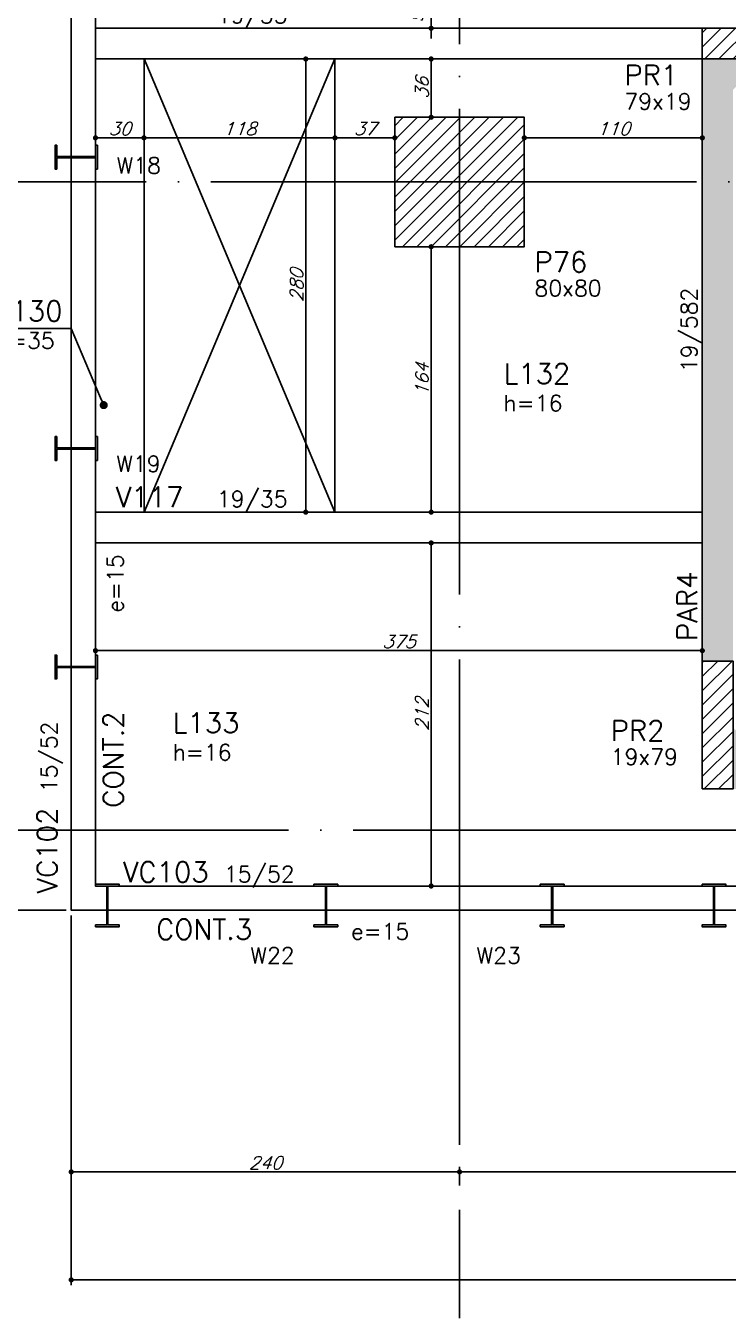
# Model space of a CAD drawing. Extents: x -4172 to 5482, y -2094 to 2406.
# Drawn here: x -3568 to -3134, y -1187 to -388 of the extents above; entities that cross this region are included whole.
import ezdxf
from ezdxf import colors
from ezdxf.entities.mleader import LeaderData, LeaderLine
from ezdxf.enums import TextEntityAlignment as Align
from ezdxf.math import Vec2, Vec3

# ---------------------------------------------------------------- set-up
doc = ezdxf.new("R2010")
doc.units = 0
doc.header["$LTSCALE"] = 50
doc.header["$MEASUREMENT"] = 0
doc.linetypes.add('EIXO', pattern=[6.8, 6, -0.4, 0, -0.4])
doc.layers.get('0').update_dxf_attribs({"linetype": 'CONTINUOUS'})
doc.layers.get('DEFPOINTS').update_dxf_attribs({"linetype": 'CONTINUOUS'})
for name, color, linetype in [('F-AUX-RED', 1, 'CONTINUOUS'), ('F-COTAS', 106, 'CONTINUOUS'), ('F-EIXO', 12, 'EIXO'), ('F-LAJES', 3, 'CONTINUOUS'), ('F-LAJES-DIM', 2, 'CONTINUOUS'), ('F-LAJES-NOME', 4, 'CONTINUOUS'), ('F-PARC-DIM', 2, 'CONTINUOUS'), ('F-PARC-NOME', 4, 'CONTINUOUS'), ('F-PERFIL - W310x52', 4, 'CONTINUOUS'), ('F-PERFIL- W250x38.5', 4, 'CONTINUOUS'), ('F-PILARES-DIM', 172, 'CONTINUOUS'), ('F-PILARES-HACH', 174, 'CONTINUOUS'), ('F-PILARES-NOME', 170, 'CONTINUOUS'), ('F-PILARES-S', 170, 'CONTINUOUS'), ('F-SOLIDO-VIGAS', 252, 'CONTINUOUS'), ('F-TEXTO', 6, 'CONTINUOUS'), ('F-VIGAS', 3, 'CONTINUOUS'), ('F-VIGAS-DIM', 2, 'CONTINUOUS'), ('F-VIGAS-NOME', 4, 'CONTINUOUS'), ('F-VÃO', 1, 'CONTINUOUS')]:
    doc.layers.add(name, color=color, linetype=linetype)
doc.styles.add('CP-TEXT-INCL', font='romans.shx', dxfattribs={"oblique": 20})
doc.styles.add('MCP', font='romans.shx')
doc.styles.add('ROMANS', font='romans.shx')
doc.styles.get("Standard").update_dxf_attribs({"font": 'ROMANS.SHX'})
doc.dimstyles.new('CP-COTAS-50', dxfattribs={"dimscale": 0.64, "dimtxt": 12.5, "dimasz": 5, "dimexe": 5, "dimexo": 5, "dimgap": 2.5, "dimtad": 1, "dimdec": 1, "dimdsep": 46, "dimtxsty": 'CP-TEXT-INCL', "dimblk1": 'DOT', "dimblk2": 'DOT', "dimsah": 1, "dimcen": 9, "dimclrd": 256, "dimclre": 256, "dimclrt": 256, "dimadec": 0, "dimazin": 0, "dimtfac": 1, "dimtdec": 1, "dimtmove": 2, "dimatfit": 3, "dimldrblk": 'DOT', "dimfxl": 0, "dimtolj": 1, "dimarcsym": 0})

# ---------------------------------------------------------------- blocks, each defined once
blk = doc.blocks.new('*U4')
at = {"layer": 'F-EIXO'}
blk.add_line((0, 0), (7197, 0), dxfattribs=at)
at = {"layer": 'F-TEXTO', "style": 'ROMANS'}
blk.add_attdef('EIXO', text='', height=17.5, dxfattribs=at).set_placement((-28.2072, 0), align=Align.MIDDLE_CENTER)
blk = doc.blocks.new('*U5')
at = {"layer": 'F-EIXO'}
blk.add_line((0, 0), (7285, 0), dxfattribs=at)
at = {"layer": 'F-TEXTO', "style": 'ROMANS'}
blk.add_attdef('EIXO', text='', height=17.5, dxfattribs=at).set_placement((-28.2072, 0), align=Align.MIDDLE_CENTER)
blk = doc.blocks.new('*U9')
at = {"layer": 'F-EIXO'}
blk.add_line((0, 0), (0, -3127.88), dxfattribs=at)
at = {"layer": 'F-TEXTO', "style": 'ROMANS'}
blk.add_attdef('EIXO', text='', height=17.5, rotation=360, dxfattribs=at).set_placement((0, 28.21), align=Align.MIDDLE_CENTER)
blk = doc.blocks.new('_DOT')
at = {"color": 0, "linetype": 'ByBlock'}
blk.add_line((-0.5, 0), (-1, 0), dxfattribs=at)
at = {"color": 0, "linetype": 'ByBlock', "const_width": 0.5}
blk.add_lwpolyline([(-0.25, 0, 1), (0.25, 0, 1)], format="xyb", close=True, dxfattribs=at)
blk = doc.blocks.new('*D46')
at = {"layer": 'DEFPOINTS', "color": 0, "linetype": 'Continuous', "transparency": 16777216}
for p in [(-3540, -934.5), (3264.5, -934.5), (3264.5, -1162.87)]:
    blk.add_point(p, dxfattribs=at)
at = {"layer": 'F-COTAS', "linetype": 'Continuous', "lineweight": -2, "transparency": 16777216}
for p, q in [((-3540, -937.7), (-3540, -1166.07)), ((3264.5, -937.7), (3264.5, -1166.07)), ((-3536.8, -1162.87), (3261.3, -1162.87))]:
    blk.add_line(p, q, dxfattribs=at)
at = {"layer": 'F-COTAS', "linetype": 'Continuous', "lineweight": -2, "transparency": 16777216, "xscale": 3.2, "yscale": 3.2, "zscale": 3.2, "rotation": 180}
blk.add_blockref('_DOT', (-3540, -1162.87), dxfattribs=at)
at = {"layer": 'F-COTAS', "linetype": 'Continuous', "lineweight": -2, "transparency": 16777216, "xscale": 3.2, "yscale": 3.2, "zscale": 3.2}
blk.add_blockref('_DOT', (3264.5, -1162.87), dxfattribs=at)
at = {"layer": 'F-COTAS', "linetype": 'Continuous', "transparency": 16777216, "insert": (-137.75, -1157.27), "char_height": 8, "attachment_point": 5, "style": 'CP-TEXT-INCL'}
blk.add_mtext('\\A1;6804.5', dxfattribs=at)
blk = doc.blocks.new('*D67')
at = {"layer": 'DEFPOINTS', "color": 0, "linetype": 'Continuous', "transparency": 16777216}
for p in [(-3300, -1096.15), (-3300, -1107.81), (-2620, -1107.81)]:
    blk.add_point(p, dxfattribs=at)
at = {"layer": 'F-COTAS', "linetype": 'Continuous', "lineweight": -2, "transparency": 16777216}
for p, q in [((-3300, -1104.61), (-3300, -1092.95)), ((-2620, -1104.61), (-2620, -1092.95)), ((-2623.2, -1096.15), (-3296.8, -1096.15))]:
    blk.add_line(p, q, dxfattribs=at)
at = {"layer": 'F-COTAS', "linetype": 'Continuous', "lineweight": -2, "transparency": 16777216, "xscale": 3.2, "yscale": 3.2, "zscale": 3.2, "rotation": 180}
blk.add_blockref('_DOT', (-3300, -1096.15), dxfattribs=at)
at = {"layer": 'F-COTAS', "linetype": 'Continuous', "lineweight": -2, "transparency": 16777216, "xscale": 3.2, "yscale": 3.2, "zscale": 3.2}
blk.add_blockref('_DOT', (-2620, -1096.15), dxfattribs=at)
at = {"layer": 'F-COTAS', "linetype": 'Continuous', "transparency": 16777216, "insert": (-2960, -1090.55), "char_height": 8, "attachment_point": 5, "style": 'CP-TEXT-INCL'}
blk.add_mtext('\\A1;680', dxfattribs=at)
blk = doc.blocks.new('*D68')
at = {"layer": 'DEFPOINTS', "color": 0, "linetype": 'Continuous', "transparency": 16777216}
for p in [(-3540, -934.5), (-3540, -1096.15), (-3300, -1107.81)]:
    blk.add_point(p, dxfattribs=at)
at = {"layer": 'F-COTAS', "linetype": 'Continuous', "lineweight": -2, "transparency": 16777216}
for p, q in [((-3540, -937.7), (-3540, -1099.35)), ((-3300, -1104.61), (-3300, -1092.95)), ((-3303.2, -1096.15), (-3536.8, -1096.15))]:
    blk.add_line(p, q, dxfattribs=at)
at = {"layer": 'F-COTAS', "linetype": 'Continuous', "lineweight": -2, "transparency": 16777216, "xscale": 3.2, "yscale": 3.2, "zscale": 3.2, "rotation": 180}
blk.add_blockref('_DOT', (-3540, -1096.15), dxfattribs=at)
at = {"layer": 'F-COTAS', "linetype": 'Continuous', "lineweight": -2, "transparency": 16777216, "xscale": 3.2, "yscale": 3.2, "zscale": 3.2}
blk.add_blockref('_DOT', (-3300, -1096.15), dxfattribs=at)
at = {"layer": 'F-COTAS', "linetype": 'Continuous', "transparency": 16777216, "insert": (-3420, -1090.55), "char_height": 8, "attachment_point": 5, "style": 'CP-TEXT-INCL'}
blk.add_mtext('\\A1;240', dxfattribs=at)
blk = doc.blocks.new('*D104')
at = {"layer": 'DEFPOINTS', "color": 0, "linetype": 'Continuous', "transparency": 16777216}
for p in [(-3641.38, 1664.5), (-3305.7, 1664.5), (-3540, -934.5)]:
    blk.add_point(p, dxfattribs=at)
at = {"layer": 'F-COTAS', "linetype": 'Continuous', "lineweight": -2, "transparency": 16777216}
for p, q in [((-3308.9, 1664.5), (-3644.58, 1664.5)), ((-3641.38, -931.3), (-3641.38, 1661.3)), ((-3543.2, -934.5), (-3644.58, -934.5))]:
    blk.add_line(p, q, dxfattribs=at)
at = {"layer": 'F-COTAS', "linetype": 'Continuous', "lineweight": -2, "transparency": 16777216, "xscale": 3.2, "yscale": 3.2, "zscale": 3.2}
for p, rotation in [((-3641.38, 1664.5), 90), ((-3641.38, -934.5), 270)]:
    blk.add_blockref('_DOT', p, dxfattribs=dict(at, rotation=rotation))
at = {"layer": 'F-COTAS', "linetype": 'Continuous', "transparency": 16777216, "insert": (-3646.98, 365), "char_height": 8, "attachment_point": 5, "rotation": 90, "style": 'CP-TEXT-INCL'}
blk.add_mtext('\\A1;2599', dxfattribs=at)
blk = doc.blocks.new('*D105')
at = {"layer": 'DEFPOINTS', "color": 0, "linetype": 'Continuous', "transparency": 16777216}
for p in [(-3606.31, -885), (-3587.64, -885), (-3540, -934.5)]:
    blk.add_point(p, dxfattribs=at)
at = {"layer": 'F-COTAS', "linetype": 'Continuous', "lineweight": -2, "transparency": 16777216}
for p, q in [((-3590.84, -885), (-3609.51, -885)), ((-3606.31, -931.3), (-3606.31, -888.2)), ((-3543.2, -934.5), (-3609.51, -934.5))]:
    blk.add_line(p, q, dxfattribs=at)
at = {"layer": 'F-COTAS', "linetype": 'Continuous', "lineweight": -2, "transparency": 16777216, "xscale": 3.2, "yscale": 3.2, "zscale": 3.2}
for p, rotation in [((-3606.31, -885), 90), ((-3606.31, -934.5), 270)]:
    blk.add_blockref('_DOT', p, dxfattribs=dict(at, rotation=rotation))
at = {"layer": 'F-COTAS', "linetype": 'Continuous', "transparency": 16777216, "insert": (-3611.91, -909.75), "char_height": 8, "attachment_point": 5, "rotation": 90, "style": 'CP-TEXT-INCL'}
blk.add_mtext('\\A1;49.5', dxfattribs=at)
blk = doc.blocks.new('*D378')
at = {"layer": 'DEFPOINTS', "color": 0, "linetype": 'Continuous', "transparency": 16777216}
for p in [(-3525, -455.23), (-3495, -455.23), (-3495, -457.22)]:
    blk.add_point(p, dxfattribs=at)
at = {"layer": 'F-COTAS', "linetype": 'Continuous', "lineweight": -2, "transparency": 16777216}
for p, q in [((-3525, -458.43), (-3525, -460.42)), ((-3521.8, -457.22), (-3498.2, -457.22)), ((-3495, -458.43), (-3495, -460.42))]:
    blk.add_line(p, q, dxfattribs=at)
at = {"layer": 'F-COTAS', "linetype": 'Continuous', "lineweight": -2, "transparency": 16777216, "xscale": 3.2, "yscale": 3.2, "zscale": 3.2, "rotation": 180}
blk.add_blockref('_DOT', (-3525, -457.22), dxfattribs=at)
at = {"layer": 'F-COTAS', "linetype": 'Continuous', "lineweight": -2, "transparency": 16777216, "xscale": 3.2, "yscale": 3.2, "zscale": 3.2}
blk.add_blockref('_DOT', (-3495, -457.22), dxfattribs=at)
at = {"layer": 'F-COTAS', "linetype": 'Continuous', "transparency": 16777216, "insert": (-3510, -451.62), "char_height": 8, "attachment_point": 5, "style": 'CP-TEXT-INCL'}
blk.add_mtext('\\A1;30', dxfattribs=at)
blk = doc.blocks.new('*D379')
at = {"layer": 'DEFPOINTS', "color": 0, "linetype": 'Continuous', "transparency": 16777216}
for p in [(-3377, -457.22), (-3495, -464.18), (-3377, -464.18)]:
    blk.add_point(p, dxfattribs=at)
at = {"layer": 'F-COTAS', "linetype": 'Continuous', "lineweight": -2, "transparency": 16777216}
for p, q in [((-3495, -460.98), (-3495, -454.02)), ((-3377, -460.98), (-3377, -454.02)), ((-3491.8, -457.22), (-3380.2, -457.22))]:
    blk.add_line(p, q, dxfattribs=at)
at = {"layer": 'F-COTAS', "linetype": 'Continuous', "lineweight": -2, "transparency": 16777216, "xscale": 3.2, "yscale": 3.2, "zscale": 3.2, "rotation": 180}
blk.add_blockref('_DOT', (-3495, -457.22), dxfattribs=at)
at = {"layer": 'F-COTAS', "linetype": 'Continuous', "lineweight": -2, "transparency": 16777216, "xscale": 3.2, "yscale": 3.2, "zscale": 3.2}
blk.add_blockref('_DOT', (-3377, -457.22), dxfattribs=at)
at = {"layer": 'F-COTAS', "linetype": 'Continuous', "transparency": 16777216, "insert": (-3436, -451.62), "char_height": 8, "attachment_point": 5, "style": 'CP-TEXT-INCL'}
blk.add_mtext('\\A1;118', dxfattribs=at)
blk = doc.blocks.new('*D380')
at = {"layer": 'DEFPOINTS', "color": 0, "linetype": 'Continuous', "transparency": 16777216}
for p in [(-3340, -457.22), (-3377, -464.84), (-3340, -464.84)]:
    blk.add_point(p, dxfattribs=at)
at = {"layer": 'F-COTAS', "linetype": 'Continuous', "lineweight": -2, "transparency": 16777216}
for p, q in [((-3377, -461.64), (-3377, -454.02)), ((-3340, -461.64), (-3340, -454.02)), ((-3373.8, -457.22), (-3343.2, -457.22))]:
    blk.add_line(p, q, dxfattribs=at)
at = {"layer": 'F-COTAS', "linetype": 'Continuous', "lineweight": -2, "transparency": 16777216, "xscale": 3.2, "yscale": 3.2, "zscale": 3.2, "rotation": 180}
blk.add_blockref('_DOT', (-3377, -457.22), dxfattribs=at)
at = {"layer": 'F-COTAS', "linetype": 'Continuous', "lineweight": -2, "transparency": 16777216, "xscale": 3.2, "yscale": 3.2, "zscale": 3.2}
blk.add_blockref('_DOT', (-3340, -457.22), dxfattribs=at)
at = {"layer": 'F-COTAS', "linetype": 'Continuous', "transparency": 16777216, "insert": (-3358.5, -451.62), "char_height": 8, "attachment_point": 5, "style": 'CP-TEXT-INCL'}
blk.add_mtext('\\A1;37', dxfattribs=at)
blk = doc.blocks.new('*D381')
at = {"layer": 'DEFPOINTS', "color": 0, "linetype": 'Continuous', "transparency": 16777216}
for p in [(-3260, -460.52), (-3150, -457.22), (-3150, -460.52)]:
    blk.add_point(p, dxfattribs=at)
at = {"layer": 'F-COTAS', "linetype": 'Continuous', "lineweight": -2, "transparency": 16777216}
for p, q in [((-3260, -457.32), (-3260, -454.02)), ((-3150, -457.32), (-3150, -454.02)), ((-3256.8, -457.22), (-3153.2, -457.22))]:
    blk.add_line(p, q, dxfattribs=at)
at = {"layer": 'F-COTAS', "linetype": 'Continuous', "lineweight": -2, "transparency": 16777216, "xscale": 3.2, "yscale": 3.2, "zscale": 3.2, "rotation": 180}
blk.add_blockref('_DOT', (-3260, -457.22), dxfattribs=at)
at = {"layer": 'F-COTAS', "linetype": 'Continuous', "lineweight": -2, "transparency": 16777216, "xscale": 3.2, "yscale": 3.2, "zscale": 3.2}
blk.add_blockref('_DOT', (-3150, -457.22), dxfattribs=at)
at = {"layer": 'F-COTAS', "linetype": 'Continuous', "transparency": 16777216, "insert": (-3205, -451.62), "char_height": 8, "attachment_point": 5, "style": 'CP-TEXT-INCL'}
blk.add_mtext('\\A1;110', dxfattribs=at)
blk = doc.blocks.new('*D389')
at = {"layer": 'DEFPOINTS', "color": 0, "linetype": 'Continuous', "transparency": 16777216}
for p in [(-3313.15, -524.5), (-3317.55, -688.5), (-3313.15, -688.5)]:
    blk.add_point(p, dxfattribs=at)
at = {"layer": 'F-COTAS', "linetype": 'Continuous', "lineweight": -2, "transparency": 16777216}
for p, q in [((-3316.35, -524.5), (-3320.75, -524.5)), ((-3317.55, -527.7), (-3317.55, -685.3)), ((-3316.35, -688.5), (-3320.75, -688.5))]:
    blk.add_line(p, q, dxfattribs=at)
at = {"layer": 'F-COTAS', "linetype": 'Continuous', "lineweight": -2, "transparency": 16777216, "xscale": 3.2, "yscale": 3.2, "zscale": 3.2}
for p, rotation in [((-3317.55, -524.5), 90), ((-3317.55, -688.5), 270)]:
    blk.add_blockref('_DOT', p, dxfattribs=dict(at, rotation=rotation))
at = {"layer": 'F-COTAS', "linetype": 'Continuous', "transparency": 16777216, "insert": (-3323.15, -606.5), "char_height": 8, "attachment_point": 5, "rotation": 90, "style": 'CP-TEXT-INCL'}
blk.add_mtext('\\A1;164', dxfattribs=at)
blk = doc.blocks.new('*D390')
at = {"layer": 'DEFPOINTS', "color": 0, "linetype": 'Continuous', "transparency": 16777216}
for p in [(-3311.41, -408.5), (-3317.55, -444.5), (-3311.41, -444.5)]:
    blk.add_point(p, dxfattribs=at)
at = {"layer": 'F-COTAS', "linetype": 'Continuous', "lineweight": -2, "transparency": 16777216}
for p, q in [((-3314.61, -408.5), (-3320.75, -408.5)), ((-3317.55, -411.7), (-3317.55, -441.3)), ((-3314.61, -444.5), (-3320.75, -444.5))]:
    blk.add_line(p, q, dxfattribs=at)
at = {"layer": 'F-COTAS', "linetype": 'Continuous', "lineweight": -2, "transparency": 16777216, "xscale": 3.2, "yscale": 3.2, "zscale": 3.2}
for p, rotation in [((-3317.55, -408.5), 90), ((-3317.55, -444.5), 270)]:
    blk.add_blockref('_DOT', p, dxfattribs=dict(at, rotation=rotation))
at = {"layer": 'F-COTAS', "linetype": 'Continuous', "transparency": 16777216, "insert": (-3323.15, -426.5), "char_height": 8, "attachment_point": 5, "rotation": 90, "style": 'CP-TEXT-INCL'}
blk.add_mtext('\\A1;36', dxfattribs=at)
blk = doc.blocks.new('*D391')
at = {"layer": 'DEFPOINTS', "color": 0, "linetype": 'Continuous', "transparency": 16777216}
for p in [(-3308.64, -380), (-3317.55, -389.5), (-3308.64, -389.5)]:
    blk.add_point(p, dxfattribs=at)
at = {"layer": 'F-COTAS', "linetype": 'Continuous', "lineweight": -2, "transparency": 16777216}
for p, q in [((-3317.55, -376.8), (-3317.55, -373.6)), ((-3311.84, -380), (-3320.75, -380)), ((-3317.55, -380), (-3317.55, -389.5)), ((-3311.84, -389.5), (-3320.75, -389.5)), ((-3317.55, -392.7), (-3317.55, -395.9))]:
    blk.add_line(p, q, dxfattribs=at)
at = {"layer": 'F-COTAS', "linetype": 'Continuous', "lineweight": -2, "transparency": 16777216, "xscale": 3.2, "yscale": 3.2, "zscale": 3.2}
for p, rotation in [((-3317.55, -380), 270), ((-3317.55, -389.5), 90)]:
    blk.add_blockref('_DOT', p, dxfattribs=dict(at, rotation=rotation))
at = {"layer": 'F-COTAS', "linetype": 'Continuous', "transparency": 16777216, "insert": (-3326.82, -377.72), "char_height": 8, "attachment_point": 5, "rotation": 90, "style": 'CP-TEXT-INCL'}
blk.add_mtext('\\A1;9.5', dxfattribs=at)
blk = doc.blocks.new('*D392')
at = {"layer": 'DEFPOINTS', "color": 0, "linetype": 'Continuous', "transparency": 16777216}
for p in [(-3317.55, -707.5), (-3315.15, -707.5), (-3315.15, -919.5)]:
    blk.add_point(p, dxfattribs=at)
at = {"layer": 'F-COTAS', "linetype": 'Continuous', "lineweight": -2, "transparency": 16777216}
for p, q in [((-3318.35, -707.5), (-3320.75, -707.5)), ((-3317.55, -916.3), (-3317.55, -710.7)), ((-3318.35, -919.5), (-3320.75, -919.5))]:
    blk.add_line(p, q, dxfattribs=at)
at = {"layer": 'F-COTAS', "linetype": 'Continuous', "lineweight": -2, "transparency": 16777216, "xscale": 3.2, "yscale": 3.2, "zscale": 3.2}
for p, rotation in [((-3317.55, -707.5), 90), ((-3317.55, -919.5), 270)]:
    blk.add_blockref('_DOT', p, dxfattribs=dict(at, rotation=rotation))
at = {"layer": 'F-COTAS', "linetype": 'Continuous', "transparency": 16777216, "insert": (-3323.15, -813.5), "char_height": 8, "attachment_point": 5, "rotation": 90, "style": 'CP-TEXT-INCL'}
blk.add_mtext('\\A1;212', dxfattribs=at)
blk = doc.blocks.new('*D393')
at = {"layer": 'DEFPOINTS', "color": 0, "linetype": 'Continuous', "transparency": 16777216}
for p in [(-3150, -756.54), (-3525, -763.9), (-3150, -774.08)]:
    blk.add_point(p, dxfattribs=at)
at = {"layer": 'F-COTAS', "linetype": 'Continuous', "lineweight": -2, "transparency": 16777216}
for p, q in [((-3150, -759.74), (-3150, -777.28)), ((-3525, -767.1), (-3525, -777.28)), ((-3521.8, -774.08), (-3153.2, -774.08))]:
    blk.add_line(p, q, dxfattribs=at)
at = {"layer": 'F-COTAS', "linetype": 'Continuous', "lineweight": -2, "transparency": 16777216, "xscale": 3.2, "yscale": 3.2, "zscale": 3.2, "rotation": 180}
blk.add_blockref('_DOT', (-3525, -774.08), dxfattribs=at)
at = {"layer": 'F-COTAS', "linetype": 'Continuous', "lineweight": -2, "transparency": 16777216, "xscale": 3.2, "yscale": 3.2, "zscale": 3.2}
blk.add_blockref('_DOT', (-3150, -774.08), dxfattribs=at)
at = {"layer": 'F-COTAS', "linetype": 'Continuous', "transparency": 16777216, "insert": (-3337.5, -768.48), "char_height": 8, "attachment_point": 5, "style": 'CP-TEXT-INCL'}
blk.add_mtext('\\A1;375', dxfattribs=at)
blk = doc.blocks.new('*D474')
at = {"layer": 'DEFPOINTS', "color": 0, "linetype": 'Continuous', "transparency": 16777216}
for p in [(-3419.09, -408.5), (-3419.09, -688.5), (-3395.04, -688.5)]:
    blk.add_point(p, dxfattribs=at)
at = {"layer": 'F-COTAS', "linetype": 'Continuous', "lineweight": -2, "transparency": 16777216}
for p, q in [((-3415.89, -408.5), (-3391.84, -408.5)), ((-3395.04, -411.7), (-3395.04, -685.3)), ((-3415.89, -688.5), (-3391.84, -688.5))]:
    blk.add_line(p, q, dxfattribs=at)
at = {"layer": 'F-COTAS', "linetype": 'Continuous', "lineweight": -2, "transparency": 16777216, "xscale": 3.2, "yscale": 3.2, "zscale": 3.2}
for p, rotation in [((-3395.04, -408.5), 90), ((-3395.04, -688.5), 270)]:
    blk.add_blockref('_DOT', p, dxfattribs=dict(at, rotation=rotation))
at = {"layer": 'F-COTAS', "linetype": 'Continuous', "transparency": 16777216, "insert": (-3400.64, -548.5), "char_height": 8, "attachment_point": 5, "rotation": 90, "style": 'CP-TEXT-INCL'}
blk.add_mtext('\\A1;280', dxfattribs=at)
blk = doc.blocks.new('A$C44D756D9')
at = {"layer": 'F-PERFIL- W250x38.5', "linetype": 'Continuous'}
for p, q in [((-225, -1966), (-225, -1951.3)), ((-225, -1951.3), (-223.88, -1951.3)), ((-223.88, -1951.3), (-223.88, -1958.32)), ((-199.92, -1958.32), (-199.92, -1951.3)), ((-199.92, -1951.3), (-198.8, -1951.3)), ((-198.8, -1951.3), (-198.8, -1966)), ((-223.88, -1958.32), (-199.92, -1958.32)), ((-199.92, -1958.98), (-223.88, -1958.98)), ((-223.88, -1958.98), (-223.88, -1966)), ((-199.92, -1966), (-199.92, -1958.98)), ((-223.88, -1966), (-225, -1966)), ((-198.8, -1966), (-199.92, -1966)), ((-225, -2146), (-225, -2131.3)), ((-225, -2131.3), (-223.88, -2131.3)), ((-223.88, -2131.3), (-223.88, -2138.32)), ((-199.92, -2138.32), (-199.92, -2131.3)), ((-199.92, -2131.3), (-198.8, -2131.3)), ((-198.8, -2131.3), (-198.8, -2146)), ((-223.88, -2138.32), (-199.92, -2138.32)), ((-199.92, -2138.98), (-223.88, -2138.98)), ((-223.88, -2138.98), (-223.88, -2146)), ((-199.92, -2146), (-199.92, -2138.98)), ((-223.88, -2146), (-225, -2146)), ((-198.8, -2146), (-199.92, -2146)), ((-225, -2281), (-225, -2266.3)), ((-225, -2266.3), (-223.88, -2266.3)), ((-223.88, -2266.3), (-223.88, -2273.32)), ((-199.92, -2273.32), (-199.92, -2266.3)), ((-199.92, -2266.3), (-198.8, -2266.3)), ((-198.8, -2266.3), (-198.8, -2281)), ((-223.88, -2273.32), (-199.92, -2273.32)), ((-199.92, -2273.98), (-223.88, -2273.98)), ((-223.88, -2273.98), (-223.88, -2281)), ((-199.92, -2281), (-199.92, -2273.98)), ((-223.88, -2281), (-225, -2281)), ((-198.8, -2281), (-199.92, -2281)), ((-199.97, -2407.95), (-185.27, -2407.95)), ((-199.97, -2409.07), (-199.97, -2407.95)), ((-192.95, -2409.07), (-199.97, -2409.07)), ((-192.95, -2433.03), (-192.95, -2409.07)), ((-185.27, -2409.07), (-192.29, -2409.07)), ((-192.29, -2409.07), (-192.29, -2433.03)), ((-185.27, -2407.95), (-185.27, -2409.07)), ((-64.97, -2407.95), (-50.27, -2407.95)), ((-64.97, -2409.07), (-64.97, -2407.95)), ((-57.95, -2409.07), (-64.97, -2409.07)), ((-57.95, -2433.03), (-57.95, -2409.07)), ((-50.27, -2409.07), (-57.29, -2409.07)), ((-57.29, -2409.07), (-57.29, -2433.03)), ((-50.27, -2407.95), (-50.27, -2409.07)), ((74.85, -2407.95), (89.55, -2407.95)), ((74.85, -2409.07), (74.85, -2407.95)), ((81.87, -2409.07), (74.85, -2409.07)), ((81.87, -2433.03), (81.87, -2409.07)), ((89.55, -2409.07), (82.53, -2409.07)), ((82.53, -2409.07), (82.53, -2433.03)), ((89.55, -2407.95), (89.55, -2409.07)), ((174.85, -2407.95), (189.55, -2407.95)), ((174.85, -2409.07), (174.85, -2407.95)), ((181.87, -2409.07), (174.85, -2409.07)), ((181.87, -2433.03), (181.87, -2409.07)), ((189.55, -2409.07), (182.53, -2409.07)), ((182.53, -2409.07), (182.53, -2433.03)), ((189.55, -2407.95), (189.55, -2409.07)), ((-199.97, -2434.15), (-199.97, -2433.03)), ((-199.97, -2433.03), (-192.95, -2433.03)), ((-185.27, -2434.15), (-199.97, -2434.15)), ((-192.29, -2433.03), (-185.27, -2433.03)), ((-185.27, -2433.03), (-185.27, -2434.15)), ((-64.97, -2434.15), (-64.97, -2433.03)), ((-64.97, -2433.03), (-57.95, -2433.03)), ((-50.27, -2434.15), (-64.97, -2434.15)), ((-57.29, -2433.03), (-50.27, -2433.03)), ((-50.27, -2433.03), (-50.27, -2434.15)), ((74.85, -2434.15), (74.85, -2433.03)), ((74.85, -2433.03), (81.87, -2433.03)), ((89.55, -2434.15), (74.85, -2434.15)), ((82.53, -2433.03), (89.55, -2433.03)), ((89.55, -2433.03), (89.55, -2434.15)), ((174.85, -2434.15), (174.85, -2433.03)), ((174.85, -2433.03), (181.87, -2433.03)), ((189.55, -2434.15), (174.85, -2434.15)), ((182.53, -2433.03), (189.55, -2433.03)), ((189.55, -2433.03), (189.55, -2434.15))]:
    blk.add_line(p, q, dxfattribs=at)
for points in [[(-198.8, -1951.3), (-198.8, -1966), (-199.92, -1966), (-199.92, -1958.98), (-223.88, -1958.98), (-223.88, -1966), (-225, -1966), (-225, -1951.3), (-223.88, -1951.3), (-223.88, -1958.32), (-199.92, -1958.32), (-199.92, -1951.3)], [(-198.8, -2131.3), (-198.8, -2146), (-199.92, -2146), (-199.92, -2138.98), (-223.88, -2138.98), (-223.88, -2146), (-225, -2146), (-225, -2131.3), (-223.88, -2131.3), (-223.88, -2138.32), (-199.92, -2138.32), (-199.92, -2131.3)], [(-198.8, -2266.3), (-198.8, -2281), (-199.92, -2281), (-199.92, -2273.98), (-223.88, -2273.98), (-223.88, -2281), (-225, -2281), (-225, -2266.3), (-223.88, -2266.3), (-223.88, -2273.32), (-199.92, -2273.32), (-199.92, -2266.3)], [(-199.97, -2407.95), (-185.27, -2407.95), (-185.27, -2409.07), (-192.29, -2409.07), (-192.29, -2433.03), (-185.27, -2433.03), (-185.27, -2434.15), (-199.97, -2434.15), (-199.97, -2433.03), (-192.95, -2433.03), (-192.95, -2409.07), (-199.97, -2409.07)], [(-64.97, -2407.95), (-50.27, -2407.95), (-50.27, -2409.07), (-57.29, -2409.07), (-57.29, -2433.03), (-50.27, -2433.03), (-50.27, -2434.15), (-64.97, -2434.15), (-64.97, -2433.03), (-57.95, -2433.03), (-57.95, -2409.07), (-64.97, -2409.07)], [(74.85, -2407.95), (89.55, -2407.95), (89.55, -2409.07), (82.53, -2409.07), (82.53, -2433.03), (89.55, -2433.03), (89.55, -2434.15), (74.85, -2434.15), (74.85, -2433.03), (81.87, -2433.03), (81.87, -2409.07), (74.85, -2409.07)], [(174.85, -2407.95), (189.55, -2407.95), (189.55, -2409.07), (182.53, -2409.07), (182.53, -2433.03), (189.55, -2433.03), (189.55, -2434.15), (174.85, -2434.15), (174.85, -2433.03), (181.87, -2433.03), (181.87, -2409.07), (174.85, -2409.07)]]:
    blk.add_lwpolyline(points, close=True, dxfattribs=at)
at = {"layer": 'F-PILARES-NOME'}
for s, p in [('W18', (-186.89, -1968.8)), ('W19', (-187.1, -2153.17)), ('W22', (-104.31, -2456.91)), ('W23', (35.51, -2456.91))]:
    blk.add_text(s, height=10, dxfattribs=at).set_placement(p)

msp = doc.modelspace()

# ---------------------------------------------------------------- hatches: boundary and pattern name
at = {"layer": 'F-PILARES-HACH', "linetype": 'Continuous'}
h = msp.add_hatch(dxfattribs=at)
h.set_pattern_fill('ANSI31', color=256, scale=50, style=0)
h.paths.add_polyline_path([(-3150, -408.5), (-3071, -408.5), (-3071, -389.5), (-3150, -389.5)], flags=16)
h = msp.add_hatch(dxfattribs=at)
h.set_pattern_fill('ANSI31', color=256, scale=50, style=0)
h.paths.add_polyline_path([(-3340, -524.5), (-3260, -524.5), (-3260, -444.5), (-3340, -444.5)], flags=16)
h = msp.add_hatch(dxfattribs=at)
h.set_pattern_fill('ANSI31', color=256, scale=50, style=0)
h.paths.add_polyline_path([(-3150, -859.5), (-3131, -859.5), (-3131, -780.5), (-3150, -780.5)], flags=16)
at = {"layer": 'F-SOLIDO-VIGAS', "linetype": 'Continuous'}
h = msp.add_hatch(color=256, dxfattribs=at)
h.dxf.hatch_style = 1
h.paths.add_polyline_path([(-3131, -427.5), (-3112, -408.5), (-3150, -408.5), (-3150, -780.5), (-3131, -780.5)])
h.paths.add_polyline_path([(-2896.5, -389.5), (-3071, -389.5), (-3071, -408.5), (-2896.5, -408.5)])
h.paths.add_polyline_path([(-2604, -389.5), (-2817.5, -389.5), (-2817.5, -408.5), (-2623, -408.5), (-2623, -444.5), (-2620, -444.5), (-2604, -444.5)])
h.paths.add_polyline_path([(-2847.5, -427.5), (-2828.5, -408.5), (-2885.5, -408.5), (-2866.5, -427.5), (-2866.5, -704), (-2866.5, -780.5), (-2847.5, -780.5), (-2847.5, -713.5), (-2663, -713.5), (-2663, -694.5), (-2828.5, -694.5), (-2847.5, -675.5)])
h.paths.add_polyline_path([(-2866.5, -821.5), (-2885.5, -840.5), (-3112, -840.5), (-3131, -821.5), (-3131, -859.5), (-2866.5, -859.5)])
h.paths.add_polyline_path([(-2604, -524.5), (-2620, -524.5), (-2642, -524.5), (-2623, -543.5), (-2623, -675.5), (-2642, -694.5), (-2604, -694.5)])
h.paths.add_polyline_path([(-2623, -408.5), (-2679, -408.5), (-2660, -427.5), (-2660, -444.5), (-2623, -444.5)], flags=17)

# ---------------------------------------------------------------- linework, layer by layer
at = {"layer": 'F-LAJES'}
for p, q in [((-3495, -408.5), (-3495, -688.5)), ((-3377, -408.5), (-3377, -688.5))]:
    msp.add_line(p, q, dxfattribs=at)
at = {"layer": 'F-PILARES-S', "linetype": 'Continuous'}
for points in [[(-3150, -408.5), (-3071, -408.5), (-3071, -389.5), (-3150, -389.5), (-3150, -408.5)], [(-3340, -524.5), (-3260, -524.5), (-3260, -444.5), (-3340, -444.5), (-3340, -524.5)], [(-3150, -859.5), (-3131, -859.5), (-3131, -780.5), (-3150, -780.5), (-3150, -859.5)]]:
    msp.add_lwpolyline(points, dxfattribs=at)
at = {"layer": 'F-VIGAS'}
for points in [[(-3290, 1664.5), (-3305.701, 1664.5), (-3540, 1430.201), (-3540, -934.5), (-1249.5, -934.5), (-1249.5, -524.5)], [(-1264.5, -524.5), (-1264.5, -919.5), (-3525, -919.5), (-3525, 1423.988), (-3299.488, 1649.5), (-3290, 1649.5)], [(-3150, -389.5), (-3525, -389.5)], [(-3525, -408.5), (-3150, -408.5)], [(-3150, -408.5), (-3150, -688.5)], [(-3150, -688.5), (-3525, -688.5)], [(-3150, -707.5), (-3150, -688.5)], [(-3525, -707.5), (-3150, -707.5)], [(-3150, -707.5), (-3150, -780.5)]]:
    msp.add_lwpolyline(points, dxfattribs=at)
at = {"layer": 'F-VÃO'}
for p, q in [((-3495, -688.5), (-3377, -408.5)), ((-3495, -408.5), (-3377, -688.5))]:
    msp.add_line(p, q, dxfattribs=at)

# ---------------------------------------------------------------- block references
at = {"layer": 'F-EIXO', "linetype": 'Continuous'}
for name, p in [('*U9', (-3300, 1941.357)), ('*U5', (-3793.715, -484.5)), ('*U4', (-3705.761, -885))]:
    msp.add_blockref(name, p, dxfattribs=at)
at = {"layer": 'F-PERFIL - W310x52'}
msp.add_blockref('A$C44D756D9', (-3325, 1489.5), dxfattribs=at)

# ---------------------------------------------------------------- texts
at = {"layer": 'F-LAJES-DIM', "linetype": 'Continuous', "style": 'MCP'}
for s, p in [('h=35', (-3586.584, -587.481)), ('h=16', (-3272.828, -626.179)), ('h=16', (-3477.266, -841.912))]:
    msp.add_text(s, height=10, dxfattribs=at).set_placement(p)
at = {"layer": 'F-LAJES-NOME', "linetype": 'Continuous', "style": 'MCP'}
for s, p in [('L130', (-3586.584, -570.481)), ('L132', (-3272.828, -609.179)), ('L133', (-3477.266, -824.912))]:
    msp.add_text(s, height=12.5, dxfattribs=at).set_placement(p)
at = {"layer": 'F-PARC-DIM', "style": 'MCP'}
msp.add_text('e=15', height=10, rotation=90, dxfattribs=at).set_placement((-3507.755, -750.587))
msp.add_text('e=15', height=10, dxfattribs=at).set_placement((-3367.028, -952.576))
at = {"layer": 'F-PARC-NOME', "style": 'MCP'}
msp.add_text('CONT.2', height=12.5, rotation=90, dxfattribs=at).set_placement((-3507.755, -871.087))
msp.add_text('CONT.3', height=12.5, dxfattribs=at).set_placement((-3487.528, -952.576))
at = {"layer": 'F-PILARES-DIM', "linetype": 'Continuous', "style": 'MCP'}
for s, p in [('79x19', (-3198.158, -439.718)), ('80x80', (-3253.75, -555.125)), ('19x79', (-3206.607, -844.72))]:
    msp.add_text(s, height=10, dxfattribs=at).set_placement(p)
at = {"layer": 'F-PILARES-NOME', "linetype": 'Continuous', "style": 'MCP'}
for s, p in [('PR1', (-3198.158, -424.718)), ('P76', (-3253.75, -540.125)), ('PR2', (-3206.607, -829.72))]:
    msp.add_text(s, height=12.5, dxfattribs=at).set_placement(p)
at = {"layer": 'F-VIGAS-DIM', "linetype": 'Continuous', "style": 'MCP'}
for s, p in [('19/35', (-3450, -386.375)), ('19/35', (-3450, -685.375)), ('15/52', (-3445.587, -917.141))]:
    msp.add_text(s, height=10, dxfattribs=at).set_placement(p)
for s, p in [('19/582', (-3153.125, -602.06)), ('15/52', (-3548.592, -861.615))]:
    msp.add_text(s, height=10, rotation=90, dxfattribs=at).set_placement(p)
at = {"layer": 'F-VIGAS-NOME', "linetype": 'Continuous', "style": 'MCP'}
for s, p in [('V117', (-3512.5, -685.375)), ('VC103', (-3508.087, -917.141))]:
    msp.add_text(s, height=12.5, dxfattribs=at).set_placement(p)
for s, p in [('PAR4', (-3153.125, -768)), ('VC102', (-3548.592, -924.115))]:
    msp.add_text(s, height=12.5, rotation=90, dxfattribs=at).set_placement(p)

# ---------------------------------------------------------------- dimensions: what is measured, and where the dimension line sits
at = {"layer": 'F-COTAS', "linetype": 'Continuous'}
for base, p2, picture, middle in [((-3641.383, 1664.5), (-3305.701, 1664.5), '*D104', (-3646.983, 365)), ((-3606.309, -885), (-3587.635, -885), '*D105', (-3611.909, -909.75))]:
    dim = msp.add_linear_dim(base=base, p1=(-3540, -934.5), p2=p2, angle=90, dimstyle='CP-COTAS-50', dxfattribs=at)
    dim.commit()
    dim.dimension.update_dxf_attribs({"geometry": picture, "text_midpoint": middle})
dim = msp.add_linear_dim(base=(-3317.549, -389.5), p1=(-3308.644, -380), p2=(-3308.644, -389.5), angle=90, dimstyle='CP-COTAS-50', override={"dimfxl": 7.5}, dxfattribs=at)
dim.commit()
dim.dimension.update_dxf_attribs({"geometry": '*D391', "text_midpoint": (-3326.822, -377.718), "dimtype": 160})
for base, p1, p2, picture, middle in [((-3395.041, -688.5), (-3419.088, -408.5), (-3419.088, -688.5), '*D474', (-3400.641, -548.5)), ((-3317.549, -444.5), (-3311.41, -408.5), (-3311.41, -444.5), '*D390', (-3323.149, -426.5)), ((-3317.549, -688.5), (-3313.151, -524.5), (-3313.151, -688.5), '*D389', (-3323.149, -606.5)), ((-3317.549, -707.5), (-3315.148, -919.5), (-3315.148, -707.5), '*D392', (-3323.149, -813.5))]:
    dim = msp.add_linear_dim(base=base, p1=p1, p2=p2, angle=90, dimstyle='CP-COTAS-50', override={"dimfxl": 7.5}, dxfattribs=at)
    dim.commit()
    dim.dimension.update_dxf_attribs({"geometry": picture, "text_midpoint": middle})
for base, p1, p2, picture, middle in [((-3495, -457.218), (-3525, -455.23), (-3495, -455.23), '*D378', (-3510, -451.618)), ((-3377, -457.218), (-3495, -464.178), (-3377, -464.178), '*D379', (-3436, -451.618)), ((-3340, -457.218), (-3377, -464.84), (-3340, -464.84), '*D380', (-3358.5, -451.618)), ((-3150, -457.218), (-3260, -460.518), (-3150, -460.518), '*D381', (-3205, -451.618)), ((-3150, -774.078), (-3525, -763.896), (-3150, -756.542), '*D393', (-3337.5, -768.478))]:
    dim = msp.add_linear_dim(base=base, p1=p1, p2=p2, dimstyle='CP-COTAS-50', override={"dimfxl": 7.5}, dxfattribs=at)
    dim.commit()
    dim.dimension.update_dxf_attribs({"geometry": picture, "text_midpoint": middle})
for base, p1, p2, picture, middle in [((3264.5, -1162.867), (-3540, -934.5), (3264.5, -934.5), '*D46', (-137.75, -1157.267)), ((-3540, -1096.152), (-3300, -1107.806), (-3540, -934.5), '*D68', (-3420, -1090.552)), ((-3300, -1096.152), (-2620, -1107.806), (-3300, -1107.806), '*D67', (-2960, -1090.552))]:
    dim = msp.add_linear_dim(base=base, p1=p1, p2=p2, dimstyle='CP-COTAS-50', dxfattribs=at)
    dim.commit()
    dim.dimension.update_dxf_attribs({"geometry": picture, "text_midpoint": middle})

# ---------------------------------------------------------------- leaders
at = {"layer": 'F-AUX-RED', "linetype": 'Continuous'}
ml = msp.add_multileader_mtext('Standard', dxfattribs=at)
ml.set_content('', color=256)
ml.set_leader_properties()
ml.set_arrow_properties(name='DOT')
ml.build(insert=Vec2(0, 0))
ml.multileader.update_dxf_attribs({"text_right_attachment_type": 6, "dogleg_length": 0.36, "arrow_head_size": 5})
ctx = ml.context
ctx.base_point, ctx.char_height, ctx.arrow_head_size, ctx.landing_gap_size, ctx.plane_origin = Vec3(-3594.158, -574.833), 0.18, 5, 0.09, Vec3(-3519.907, -622.37)
ctx.right_attachment, ctx.text_align_type = 6, 2
notes = []
notes.append((ctx, [(0, (1, 1, 0), (-3540.038, -574.923), (-1, 0), 53.94, [(0, [(-3519.907, -622.37)], 0, [])])]))
ctx.mtext.insert, ctx.mtext.alignment, ctx.mtext.flow_direction = Vec3(-3594.068, -574.743), 3, 5
for ctx, leaders in notes:
    for number, flags, end, landing, length, lines in leaders:
        leader = LeaderData()
        leader.index, (leader.has_last_leader_line, leader.has_dogleg_vector, leader.attachment_direction) = number, flags
        leader.last_leader_point, leader.dogleg_vector, leader.dogleg_length = Vec3(end), Vec3(landing), length
        for number, points, colour, breaks in lines:
            line = LeaderLine()
            line.index, line.vertices, line.color, line.breaks = number, Vec3.list(points), colors.encode_raw_color(colour), breaks
            leader.lines.append(line)
        ctx.leaders.append(leader)

doc.saveas('drawing.dxf')
